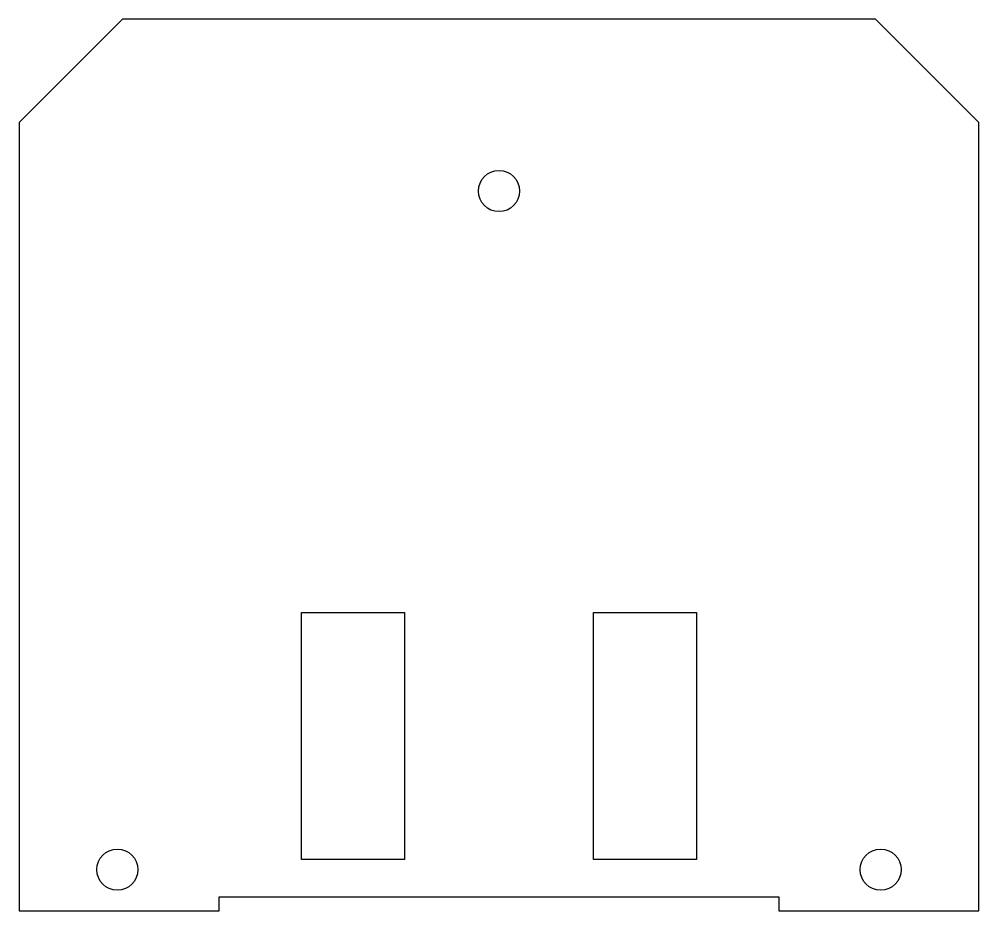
# Model space of a CAD drawing. Header units: millimetres. Extents: x -23.3 to 23.3, y -25 to 18.3.
import ezdxf

# ---------------------------------------------------------------- set-up
doc = ezdxf.new("R2010")
doc.units = ezdxf.units.MM
doc.layers.get('0').update_dxf_attribs({"linetype": 'CONTINUOUS'})

msp = doc.modelspace()

# ---------------------------------------------------------------- linework, layer by layer
for points in [[(-18.304, 18.32), (-23.32, 13.304), (-23.32, -25), (-13.6, -25), (-13.6, -24.32), (13.6, -24.32), (13.6, -25), (23.32, -25), (23.32, 13.304), (18.304, 18.32)], [(-9.6, -22.5), (-9.6, -10.5), (-4.6, -10.5), (-4.6, -22.5)], [(9.6, -22.5), (4.6, -22.5), (4.6, -10.5), (9.6, -10.5)]]:
    msp.add_lwpolyline(points, close=True)
for centre in [(0, 9.97), (-18.55, -23), (18.55, -23)]:
    msp.add_circle(centre, 1)

doc.saveas('drawing.dxf')
